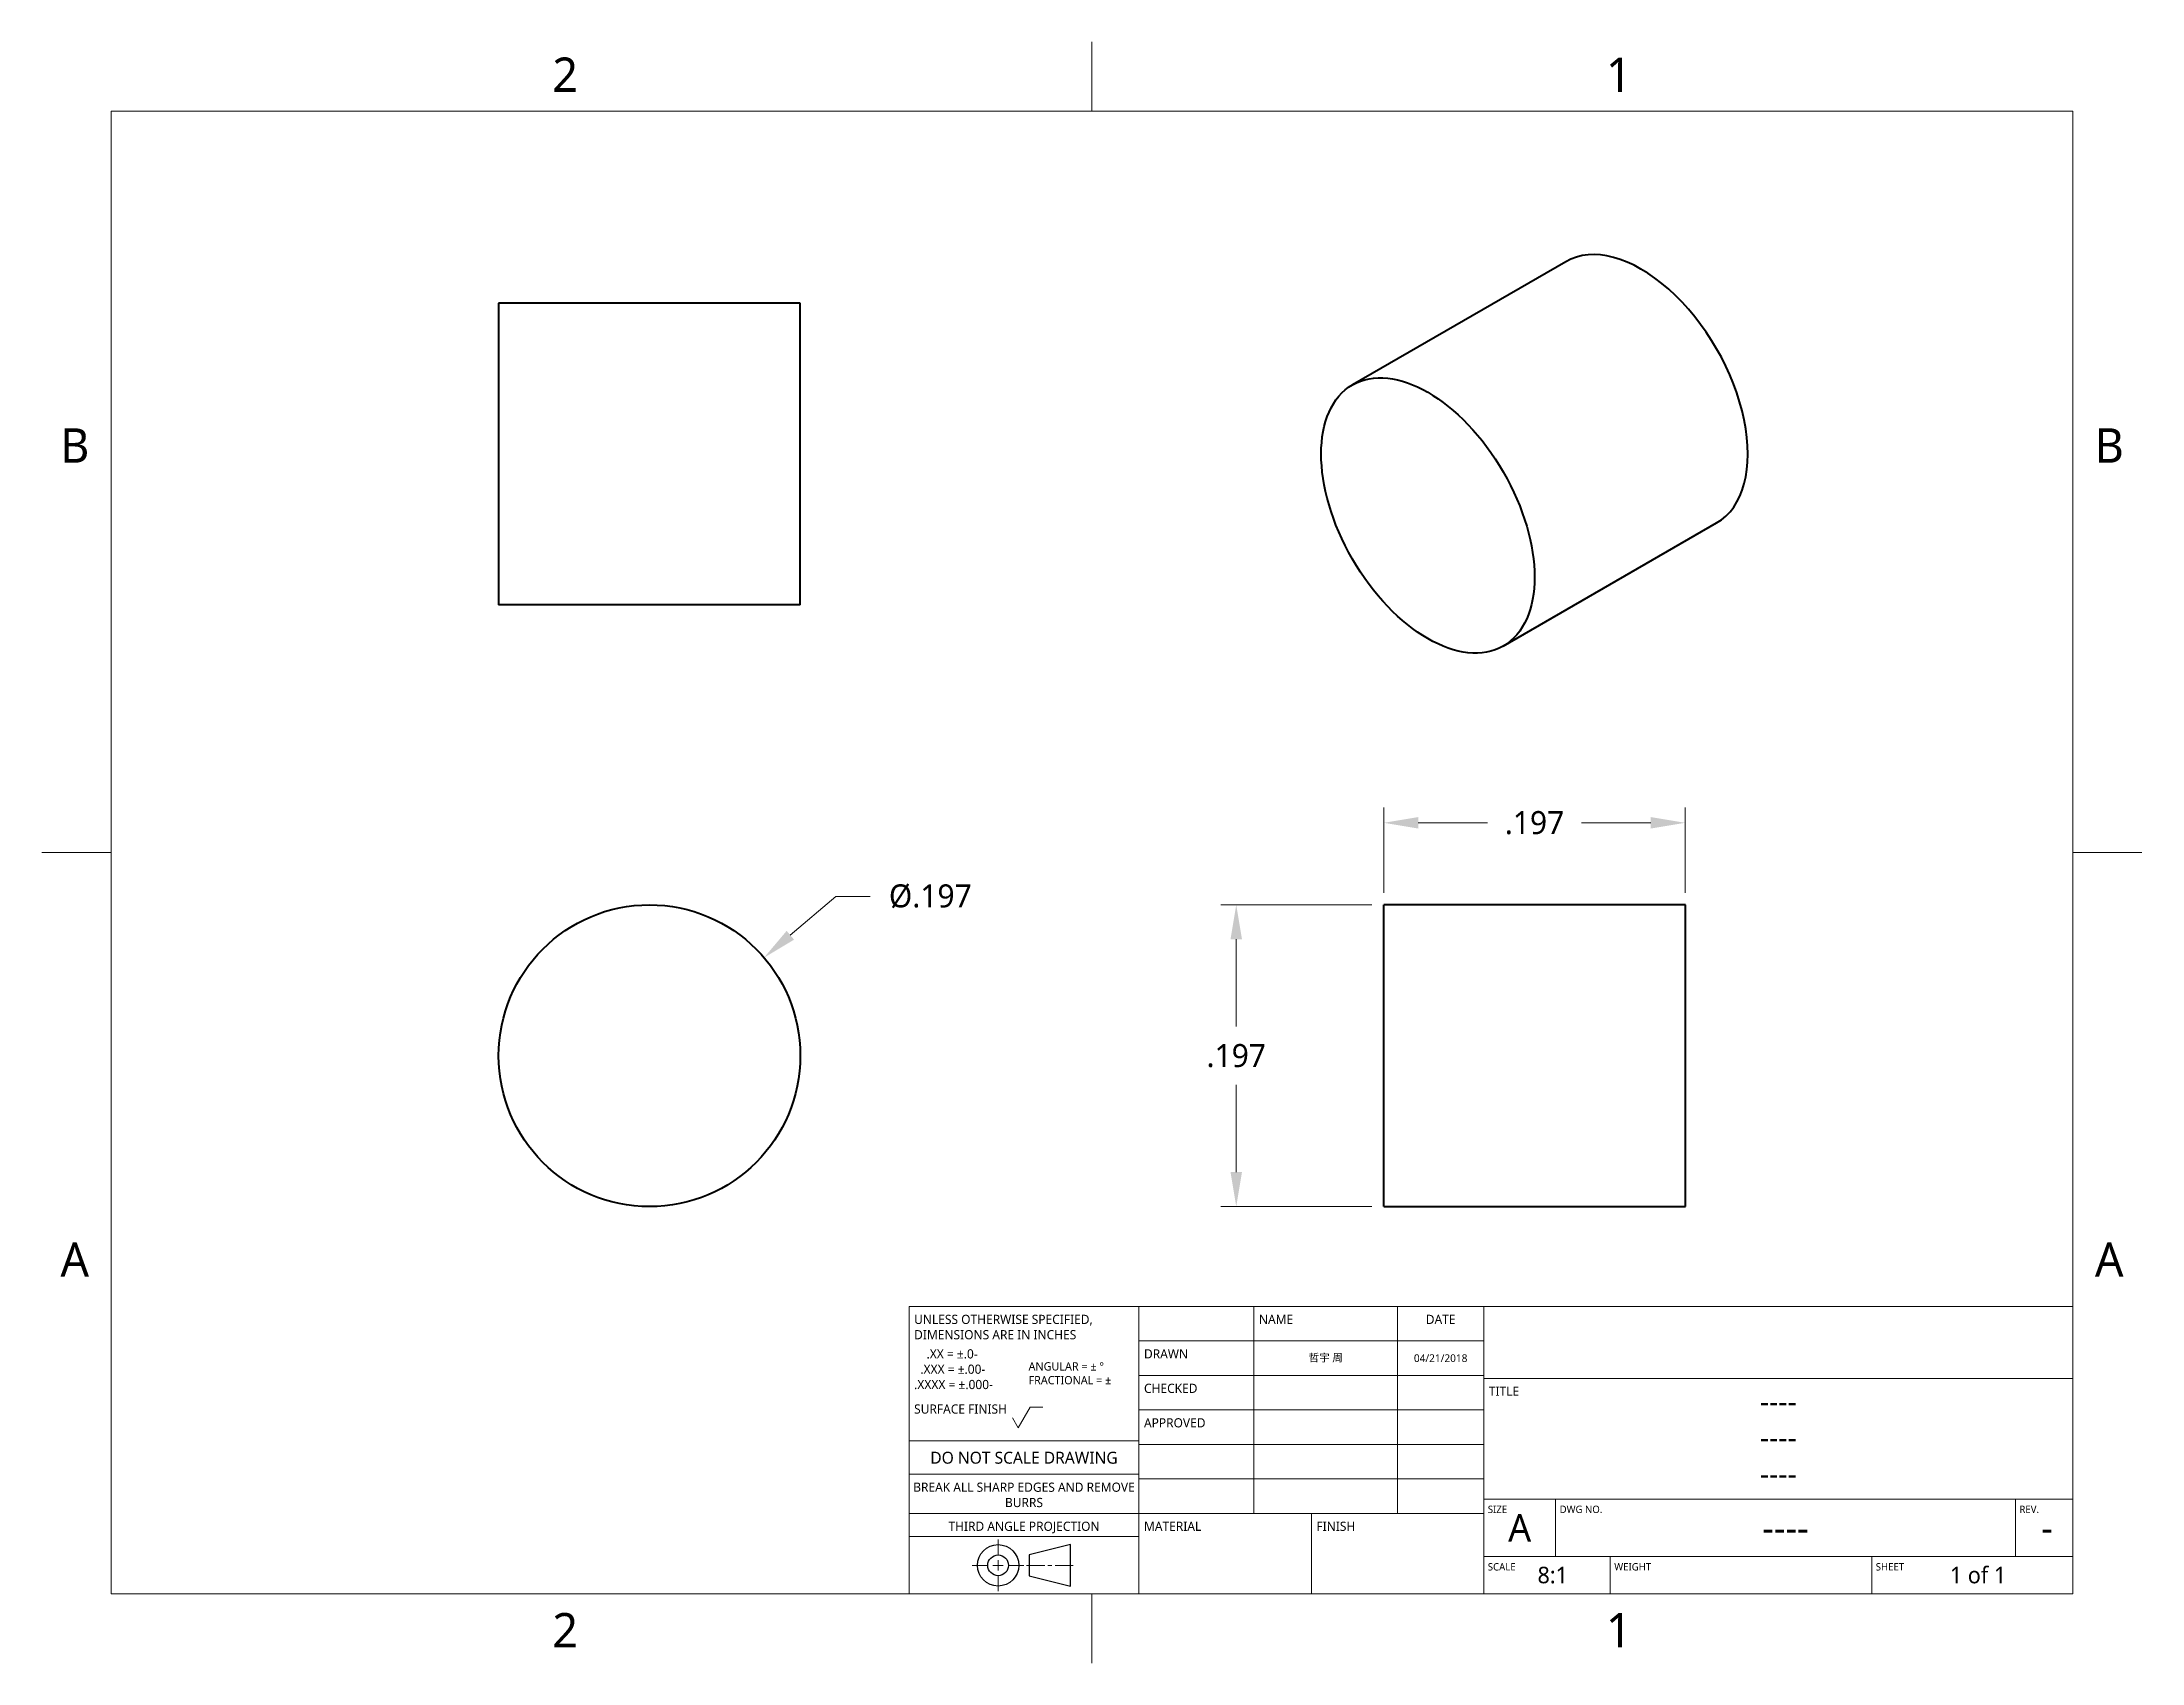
# Model space of a CAD drawing. Header units: inches. Extents: x 0 to 11, y 0 to 8.5.
import ezdxf

# ---------------------------------------------------------------- set-up
doc = ezdxf.new("R2010")
doc.units = ezdxf.units.IN
doc.header["$LTSCALE"] = 0.5
doc.header["$MEASUREMENT"] = 0
for name, color, linetype, lineweight in [('ANNOTATION_TEXT', 7, 'Continuous', 25), ('BORDER_FRAME', 7, 'Continuous', 15), ('BORDER_ZONES', 7, 'Continuous', 15), ('TITLE_BLOCK', 7, 'Continuous', 15), ('Visible', 7, 'Continuous', 40)]:
    doc.layers.add(name, color=color, linetype=linetype, lineweight=lineweight)
doc.styles.add('Onshape-Standard', font='NotoSans-Regular.ttf')
doc.styles.add('Onshape-Standard-Dimension', font='')
doc.styles.add('Onshape-Standard-Fields', font='')
doc.styles.get('Onshape-Standard-Dimension').set_extended_font_data('Noto Sans')
doc.styles.get('Onshape-Standard-Fields').set_extended_font_data('Noto Sans')
doc.dimstyles.new('Onshape-Standard$0', dxfattribs={"dimtxt": 0.12, "dimasz": 0.18, "dimexe": 0.08, "dimexo": 0.0625, "dimgap": 0.09, "dimtad": 0, "dimtih": 1, "dimtoh": 1, "dimdec": 3, "dimzin": 7, "dimdsep": 46, "dimtxsty": 'Onshape-Standard-Dimension', "dimcen": 0.09, "dimadec": 1, "dimazin": 0, "dimtfac": 1, "dimtdec": 3, "dimtofl": 0, "dimtmove": 0, "dimatfit": 3, "dimfxl": 0, "dimtolj": 1, "dimtzin": 7, "dimlwd": 13, "dimlwe": 13, "dimarcsym": 0})
doc.dimstyles.new('Onshape-Standard$3', dxfattribs={"dimtxt": 0.12, "dimasz": 0.18, "dimexe": 0.08, "dimexo": 0.0625, "dimgap": 0.09, "dimtad": 0, "dimtih": 1, "dimtoh": 1, "dimdec": 3, "dimzin": 7, "dimdsep": 46, "dimtxsty": 'Onshape-Standard-Dimension', "dimcen": 0, "dimadec": 1, "dimazin": 0, "dimtfac": 1, "dimtdec": 3, "dimtofl": 0, "dimtmove": 0, "dimatfit": 3, "dimfxl": 0, "dimtolj": 1, "dimtzin": 7, "dimlwd": 13, "dimlwe": 13, "dimarcsym": 0})

# ---------------------------------------------------------------- blocks, each defined once
blk = doc.blocks.new('*D1')
at = {"layer": 'ANNOTATION_TEXT', "color": 0, "lineweight": 13}
for p, q in [((4.162, 4.021), (3.925, 3.818)), ((4.342, 4.021), (4.162, 4.021))]:
    blk.add_line(p, q, dxfattribs=at)
at = {"layer": 'ANNOTATION_TEXT', "color": 0}
blk.add_solid([(3.906, 3.841), (3.945, 3.795), (3.788, 3.701)], dxfattribs=at)
at = {"layer": 'Defpoints', "color": 0}
for p in [(3.788, 3.701), (2.592, 2.677)]:
    blk.add_point(p, dxfattribs=at)
at = {"layer": 'ANNOTATION_TEXT', "color": 0, "insert": (4.656, 4.021), "char_height": 0.12, "attachment_point": 5, "style": 'Onshape-Standard-Dimension'}
blk.add_mtext('\\A1;%%c.197', dxfattribs=at)
blk = doc.blocks.new('*D2')
at = {"layer": 'ANNOTATION_TEXT', "color": 0, "lineweight": 13}
for p, q in [((6.96, 3.977), (6.173, 3.977)), ((6.253, 3.797), (6.253, 3.341)), ((6.253, 2.582), (6.253, 3.037)), ((6.96, 2.402), (6.173, 2.402))]:
    blk.add_line(p, q, dxfattribs=at)
at = {"layer": 'ANNOTATION_TEXT', "color": 0}
for points in [[(6.283, 3.797), (6.223, 3.797), (6.253, 3.977)], [(6.223, 2.582), (6.283, 2.582), (6.253, 2.402)]]:
    blk.add_solid(points, dxfattribs=at)
at = {"layer": 'Defpoints', "color": 0}
for p in [(6.253, 3.977), (7.023, 3.977), (7.023, 2.402)]:
    blk.add_point(p, dxfattribs=at)
at = {"layer": 'ANNOTATION_TEXT', "color": 0, "insert": (6.253, 3.189), "char_height": 0.12, "attachment_point": 5, "style": 'Onshape-Standard-Dimension'}
blk.add_mtext('\\A1;.197', dxfattribs=at)
blk = doc.blocks.new('*D3')
at = {"layer": 'ANNOTATION_TEXT', "color": 0, "lineweight": 13}
for p, q in [((7.023, 4.039), (7.023, 4.485)), ((7.203, 4.405), (7.564, 4.405)), ((8.417, 4.405), (8.056, 4.405)), ((8.597, 4.039), (8.597, 4.485))]:
    blk.add_line(p, q, dxfattribs=at)
at = {"layer": 'ANNOTATION_TEXT', "color": 0}
for points in [[(7.203, 4.435), (7.203, 4.375), (7.023, 4.405)], [(8.417, 4.375), (8.417, 4.435), (8.597, 4.405)]]:
    blk.add_solid(points, dxfattribs=at)
at = {"layer": 'Defpoints', "color": 0}
for p in [(7.023, 4.405), (7.023, 3.977), (8.597, 3.977)]:
    blk.add_point(p, dxfattribs=at)
at = {"layer": 'ANNOTATION_TEXT', "color": 0, "insert": (7.81, 4.405), "char_height": 0.12, "attachment_point": 5, "style": 'Onshape-Standard-Dimension'}
blk.add_mtext('\\A1;.197', dxfattribs=at)

msp = doc.modelspace()

# ---------------------------------------------------------------- linework, layer by layer
at = {"layer": 'BORDER_FRAME'}
for p, q in [((0.38, 0.38), (0.38, 8.12)), ((0.38, 8.12), (10.62, 8.12)), ((10.62, 8.12), (10.62, 0.38)), ((10.62, 0.38), (0.38, 0.38))]:
    msp.add_line(p, q, dxfattribs=at)
at = {"layer": 'BORDER_ZONES'}
for p, q in [((5.5, 8.12), (5.5, 8.481)), ((0.38, 4.25), (0.019, 4.25)), ((10.62, 4.25), (10.981, 4.25)), ((5.5, 0.38), (5.5, 0.019))]:
    msp.add_line(p, q, dxfattribs=at)
at = {"layer": 'TITLE_BLOCK'}
for p, q in [((4.545, 0.38), (4.545, 1.88)), ((4.545, 1.88), (5.745, 1.88)), ((5.745, 0.38), (5.745, 1.88)), ((5.745, 1.88), (7.545, 1.88)), ((6.345, 0.8), (6.345, 1.88)), ((7.095, 0.8), (7.095, 1.88)), ((7.545, 0.38), (7.545, 1.88)), ((7.545, 1.88), (10.62, 1.88)), ((5.745, 1.7), (7.545, 1.7)), ((5.745, 1.52), (7.545, 1.52)), ((7.545, 1.505), (10.62, 1.505)), ((5.115, 1.246), (5.178, 1.3552)), ((5.178, 1.3552), (5.244, 1.3552)), ((5.745, 1.34), (7.545, 1.34)), ((5.085, 1.298), (5.115, 1.246)), ((4.545, 1.178), (5.745, 1.178)), ((5.745, 1.16), (7.545, 1.16)), ((4.545, 1.004), (5.745, 1.004)), ((5.745, 0.98), (7.545, 0.98)), ((4.545, 0.8), (5.745, 0.8)), ((5.745, 0.8), (7.545, 0.8)), ((6.645, 0.38), (6.645, 0.8)), ((7.545, 0.875), (10.62, 0.875)), ((7.92, 0.575), (7.92, 0.875)), ((10.32, 0.575), (10.32, 0.875)), ((4.545, 0.68), (5.745, 0.68)), ((7.545, 0.575), (10.62, 0.575)), ((8.205, 0.38), (8.205, 0.575)), ((9.57, 0.38), (9.57, 0.575)), ((4.545, 0.38), (5.745, 0.38))]:
    msp.add_line(p, q, dxfattribs=at)
at = {"layer": 'TITLE_BLOCK', "lineweight": 15}
for p, q in [((5.01, 0.5828), (5.01, 0.6638)), ((5.01, 0.5558), (5.01, 0.5018)), ((4.956, 0.5288), (4.875, 0.5288)), ((5.037, 0.5288), (4.983, 0.5288)), ((5.01, 0.4748), (5.01, 0.3938)), ((5.064, 0.5288), (5.145, 0.5288)), ((5.253, 0.5288), (5.1585, 0.5288)), ((5.2908, 0.5288), (5.2692, 0.5288)), ((5.307, 0.5288), (5.4015, 0.5288))]:
    msp.add_line(p, q, dxfattribs=at)
at = {"layer": 'TITLE_BLOCK', "lineweight": 30}
for p, q in [((5.388, 0.6368), (5.172, 0.5828)), ((5.172, 0.5828), (5.172, 0.4748)), ((5.388, 0.4208), (5.388, 0.6368)), ((5.172, 0.4748), (5.388, 0.4208))]:
    msp.add_line(p, q, dxfattribs=at)
for radius in [0.108, 0.054]:
    msp.add_circle((5.01, 0.5288), radius, dxfattribs=at)
at = {"layer": 'Visible'}
for p, q in [((7.9731, 7.3342), (6.8595, 6.6913)), ((2.4026, 7.1182), (2.4026, 5.5434)), ((3.9774, 7.1182), (2.4026, 7.1182)), ((3.9774, 5.5434), (3.9774, 7.1182)), ((7.6469, 5.3274), (8.7605, 5.9703)), ((3.9774, 5.5434), (2.4026, 5.5434)), ((8.5974, 3.9766), (7.0226, 3.9766)), ((7.0226, 2.4018), (7.0226, 3.9766)), ((8.5974, 2.4018), (8.5974, 3.9766)), ((7.0226, 2.4018), (8.5974, 2.4018))]:
    msp.add_line(p, q, dxfattribs=at)
msp.add_circle((3.19, 3.1892), 0.7874, dxfattribs=at)
msp.add_ellipse((8.3668, 6.6523), major_axis=(0.3937, -0.6819), ratio=0.5773503, start_param=0, end_param=3.1415927, dxfattribs=at)
msp.add_ellipse((7.2532, 6.0093), major_axis=(0.3937, -0.6819), ratio=0.5773503, dxfattribs=at)

# ---------------------------------------------------------------- texts
at = {"layer": 'BORDER_ZONES', "char_height": 0.18, "attachment_point": 5, "style": 'Onshape-Standard'}
for s, insert in [('2', (2.75, 8.31)), ('1', (8.25, 8.31)), ('B', (0.19, 6.375)), ('B', (10.81, 6.375)), ('A', (0.19, 2.125)), ('A', (10.81, 2.125)), ('2', (2.75, 0.19)), ('1', (8.25, 0.19))]:
    msp.add_mtext(s, dxfattribs=dict(at, insert=insert))
at = {"layer": 'TITLE_BLOCK'}
for s, insert, char_height, width, attachment_point, style in [('UNLESS OTHERWISE SPECIFIED, DIMENSIONS ARE IN INCHES', (4.5714, 1.8368), 0.048, 1.2, 1, 'Onshape-Standard'), ('NAME', (6.3714, 1.8368), 0.048, 0.75, 1, 'Onshape-Standard'), ('DATE', (7.32, 1.8368), 0.048, 0.45, 2, 'Onshape-Standard'), ('    .XX = ±.0-^J  .XXX = ±.00-^J.XXXX = ±.000-', (4.5714, 1.6568), 0.048, 0.6, 1, 'Onshape-Standard'), ('DRAWN', (5.7714, 1.6568), 0.048, 0.6, 1, 'Onshape-Standard'), ('^JANGULAR = ± °^JFRACTIONAL = ±', (5.1688, 1.6611), 0.0432, 0.6, 1, 'Onshape-Standard'), ('哲宇 周', (6.72, 1.61), 0.04032, 0.75, 5, 'Onshape-Standard-Fields'), ('04/21/2018', (7.32, 1.61), 0.04032, 0.45, 5, 'Onshape-Standard-Fields'), ('CHECKED', (5.7714, 1.4768), 0.048, 0.6, 1, 'Onshape-Standard'), ('TITLE', (7.5714, 1.4618), 0.048, 0.375, 1, 'Onshape-Standard'), ('SURFACE FINISH', (4.5714, 1.3688), 0.048, 0.6, 1, 'Onshape-Standard'), ('----', (9.0825, 1.385), 0.1152, 2.775, 5, 'Onshape-Standard-Fields'), ('APPROVED', (5.7714, 1.2968), 0.048, 0.6, 1, 'Onshape-Standard'), ('DO NOT SCALE DRAWING', (5.145, 1.1218), 0.0624, 1.2, 2, 'Onshape-Standard'), ('----', (9.0825, 1.196), 0.1152, 2.775, 5, 'Onshape-Standard-Fields'), ('----', (9.0825, 1.007), 0.1152, 2.775, 5, 'Onshape-Standard-Fields'), ('BREAK ALL SHARP EDGES AND REMOVE BURRS', (5.145, 0.9608), 0.048, 1.2, 2, 'Onshape-Standard'), ('SIZE', (7.5661, 0.8404), 0.0384, 0.375, 1, 'Onshape-Standard'), ('A', (7.7325, 0.725), 0.144, 0.375, 5, 'Onshape-Standard-Fields'), ('DWG NO.', (7.9411, 0.8404), 0.0384, 2.4, 1, 'Onshape-Standard'), ('REV.', (10.3411, 0.8404), 0.0384, 0.3, 1, 'Onshape-Standard'), ('THIRD ANGLE PROJECTION', (5.145, 0.7568), 0.048, 1.2, 2, 'Onshape-Standard'), ('MATERIAL', (5.7714, 0.7568), 0.048, 0.9, 1, 'Onshape-Standard'), ('FINISH', (6.6714, 0.7568), 0.048, 0.9, 1, 'Onshape-Standard'), ('----', (9.12, 0.725), 0.144, 2.4, 5, 'Onshape-Standard-Fields'), ('-', (10.485, 0.725), 0.144, 0.27, 5, 'Onshape-Standard-Fields'), ('SCALE', (7.5661, 0.5404), 0.0384, 0.66, 1, 'Onshape-Standard'), ('8:1', (7.905, 0.4775), 0.0864, 0.6, 5, 'Onshape-Standard-Fields'), ('WEIGHT', (8.2261, 0.5404), 0.0384, 1.365, 1, 'Onshape-Standard'), ('SHEET', (9.5911, 0.5404), 0.0384, 1.05, 1, 'Onshape-Standard'), ('1 of 1', (10.125, 0.4775), 0.0864, 0.99, 5, 'Onshape-Standard-Fields')]:
    msp.add_mtext(s, dxfattribs=dict(at, insert=insert, char_height=char_height, width=width, attachment_point=attachment_point, style=style))

# ---------------------------------------------------------------- dimensions: what is measured, and where the dimension line sits
at = {"layer": 'ANNOTATION_TEXT'}
for base, p1, angle, picture, middle in [((7.0226, 4.4053), (8.5974, 3.9766), 180, '*D3', (7.81, 4.4053)), ((6.2533, 3.9766), (7.0226, 2.4018), 90, '*D2', (6.2533, 3.1892))]:
    dim = msp.add_linear_dim(base=base, p1=p1, p2=(7.0226, 3.9766), angle=angle, dimstyle='Onshape-Standard$0', override={"dimlfac": 0.125}, dxfattribs=at)
    dim.commit()
    dim.dimension.update_dxf_attribs({"geometry": picture, "text_midpoint": middle, "dimtype": 161})
dim = msp.add_diameter_dim_2p(p1=(2.5916, 2.6774, 0.7874), p2=(3.7884, 3.701, 0.7874), dimstyle='Onshape-Standard$3', override={"dimlfac": 0.125}, dxfattribs=at)
dim.commit()
dim.dimension.update_dxf_attribs({"geometry": '*D1', "text_midpoint": (4.6563, 4.021), "dimtype": 163})

doc.saveas('drawing.dxf')
